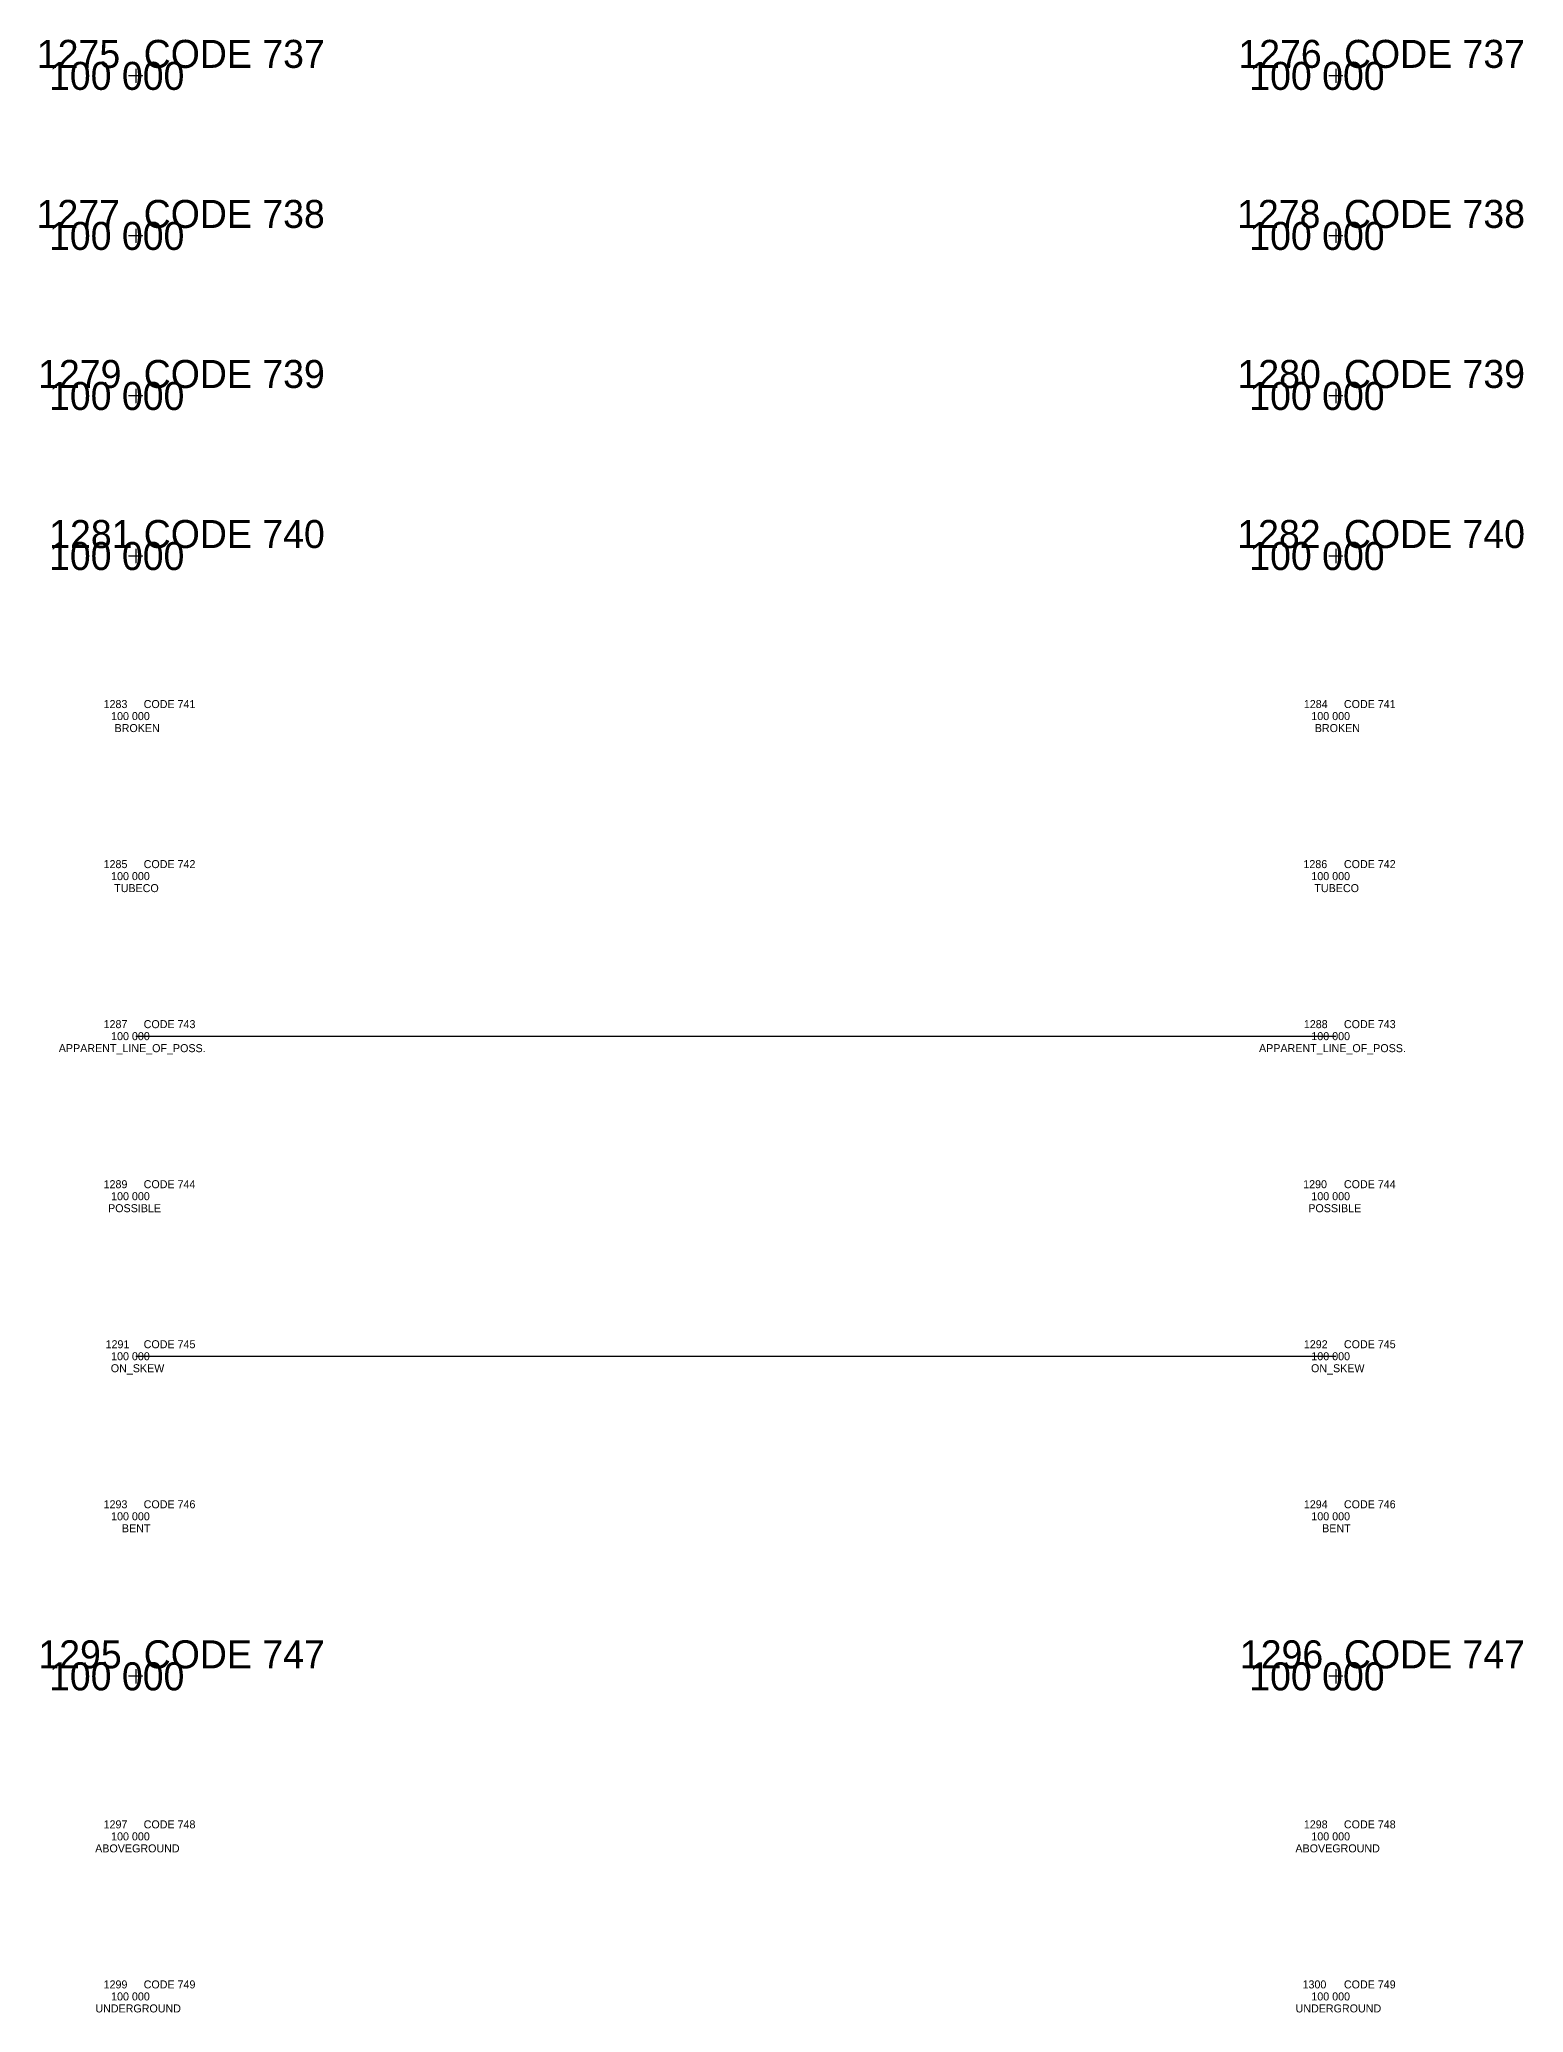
# Model space of a CAD drawing. Extents: x -12 to 6123, y -3 to 1005.
# Drawn here: x 4188 to 4373.4, y 258 to 504.6 of the extents above; entities that cross this region are included whole.
import ezdxf

# ---------------------------------------------------------------- set-up
doc = ezdxf.new("R2010")
doc.units = 0
for name, color, linetype in [('Default', 7, 'Continuous'), ('Topo_Field Comments', 7, 'Continuous'), ('Topo_Miscellaneous', 7, 'Continuous'), ('Topo_Point Descriptions', 7, 'Continuous'), ('Topo_Point Elevations', 7, 'Continuous'), ('Topo_Point Numbers', 7, 'Continuous')]:
    doc.layers.add(name, color=color, linetype=linetype)

msp = doc.modelspace()

# ---------------------------------------------------------------- linework, layer by layer
at = {"layer": 'Default'}
for p, q in [((4200, 500.88), (4200, 499.12)), ((4350, 500.88), (4350, 499.12)), ((4200.88, 500), (4199.12, 500)), ((4350.88, 500), (4349.12, 500)), ((4200, 480.88), (4200, 479.12)), ((4350, 480.88), (4350, 479.12)), ((4200.88, 480), (4199.12, 480)), ((4350.88, 480), (4349.12, 480)), ((4200.88, 460), (4199.12, 460)), ((4200, 460.88), (4200, 459.12)), ((4350.88, 460), (4349.12, 460)), ((4350, 460.88), (4350, 459.12)), ((4200.88, 440), (4199.12, 440)), ((4200, 440.88), (4200, 439.12)), ((4350.88, 440), (4349.12, 440)), ((4350, 440.88), (4350, 439.12)), ((4200, 300.88), (4200, 299.12)), ((4350, 300.88), (4350, 299.12)), ((4200.88, 300), (4199.12, 300)), ((4350.88, 300), (4349.12, 300))]:
    msp.add_line(p, q, dxfattribs=at)
at = {"layer": 'Topo_Miscellaneous'}
for p, q in [((4200, 420), (4200, 420)), ((4350, 420), (4350, 420)), ((4200, 400), (4200, 400)), ((4350, 400), (4350, 400)), ((4200, 380), (4200, 380)), ((4200, 380), (4350, 380)), ((4350, 380), (4350, 380)), ((4200, 360), (4200, 360)), ((4350, 360), (4350, 360)), ((4200, 340), (4200, 340)), ((4200, 340), (4350, 340)), ((4350, 340), (4350, 340)), ((4200, 320), (4200, 320)), ((4350, 320), (4350, 320)), ((4200, 280), (4200, 280)), ((4350, 280), (4350, 280)), ((4200, 260), (4200, 260)), ((4350, 260), (4350, 260))]:
    msp.add_line(p, q, dxfattribs=at)

# ---------------------------------------------------------------- texts
at = {"layer": 'Default'}
for s, p in [('1275', (4187.65, 501)), ('CODE 737', (4201, 501)), ('1276', (4337.81, 501)), ('CODE 737', (4351, 501)), ('100 000', (4189.17, 498.25)), ('100 000', (4339.17, 498.25)), ('1277', (4187.62, 481)), ('CODE 738', (4201, 481)), ('1278', (4337.65, 481)), ('CODE 738', (4351, 481)), ('100 000', (4189.17, 478.25)), ('100 000', (4339.17, 478.25)), ('1279', (4187.81, 461)), ('CODE 739', (4201, 461)), ('1280', (4337.7, 461)), ('CODE 739', (4351, 461)), ('100 000', (4189.17, 458.25)), ('100 000', (4339.17, 458.25)), ('1281', (4189.19, 441)), ('CODE 740', (4201, 441)), ('1282', (4337.67, 441)), ('CODE 740', (4351, 441)), ('100 000', (4189.17, 438.25)), ('100 000', (4339.17, 438.25)), ('1295', (4187.84, 301)), ('CODE 747', (4201, 301)), ('1296', (4338, 301)), ('CODE 747', (4351, 301)), ('100 000', (4189.17, 298.25)), ('100 000', (4339.17, 298.25))]:
    msp.add_text(s, height=3.5, dxfattribs=at).set_placement(p)
at = {"layer": 'Topo_Field Comments'}
for s, p in [('CODE 741', (4201, 421)), ('CODE 741', (4351, 421)), ('CODE 742', (4201, 401)), ('CODE 742', (4351, 401)), ('CODE 743', (4201, 381)), ('CODE 743', (4351, 381)), ('CODE 744', (4201, 361)), ('CODE 744', (4351, 361)), ('CODE 745', (4201, 341)), ('CODE 745', (4351, 341)), ('CODE 746', (4201, 321)), ('CODE 746', (4351, 321)), ('CODE 748', (4201, 281)), ('CODE 748', (4351, 281)), ('CODE 749', (4201, 261)), ('CODE 749', (4351, 261))]:
    msp.add_text(s, height=1, dxfattribs=at).set_placement(p)
at = {"layer": 'Topo_Point Descriptions'}
for s, p in [('BROKEN', (4197.36, 418)), ('BROKEN', (4347.36, 418)), ('TUBECO', (4197.31, 398)), ('TUBECO', (4347.31, 398)), ('APPARENT_LINE_OF_POSS.', (4190.39, 378)), ('APPARENT_LINE_OF_POSS.', (4340.39, 378)), ('POSSIBLE', (4196.55, 358)), ('POSSIBLE', (4346.55, 358)), ('ON_SKEW', (4196.89, 338)), ('ON_SKEW', (4346.89, 338)), ('BENT', (4198.28, 318)), ('BENT', (4348.28, 318)), ('ABOVEGROUND', (4194.94, 278)), ('ABOVEGROUND', (4344.94, 278)), ('UNDERGROUND', (4194.96, 258)), ('UNDERGROUND', (4344.96, 258))]:
    msp.add_text(s, height=1, dxfattribs=at).set_placement(p)
at = {"layer": 'Topo_Point Elevations'}
for p in [(4196.93, 419.5), (4346.93, 419.5), (4196.93, 399.5), (4346.93, 399.5), (4196.93, 379.5), (4346.93, 379.5), (4196.93, 359.5), (4346.93, 359.5), (4196.93, 339.5), (4346.93, 339.5), (4196.93, 319.5), (4346.93, 319.5), (4196.93, 279.5), (4346.93, 279.5), (4196.93, 259.5), (4346.93, 259.5)]:
    msp.add_text('100 000', height=1, dxfattribs=at).set_placement(p)
at = {"layer": 'Topo_Point Numbers'}
for s, p in [('1283', (4195.99, 421)), ('1284', (4345.99, 421)), ('1285', (4195.99, 401)), ('1286', (4345.94, 401)), ('1287', (4195.99, 381)), ('1288', (4345.99, 381)), ('1289', (4195.99, 361)), ('1290', (4345.91, 361)), ('1291', (4196.24, 341)), ('1292', (4345.99, 341)), ('1293', (4195.99, 321)), ('1294', (4345.99, 321)), ('1297', (4195.99, 281)), ('1298', (4345.99, 281)), ('1299', (4195.99, 261)), ('1300', (4345.83, 261))]:
    msp.add_text(s, height=1, dxfattribs=at).set_placement(p)

doc.saveas('drawing.dxf')
